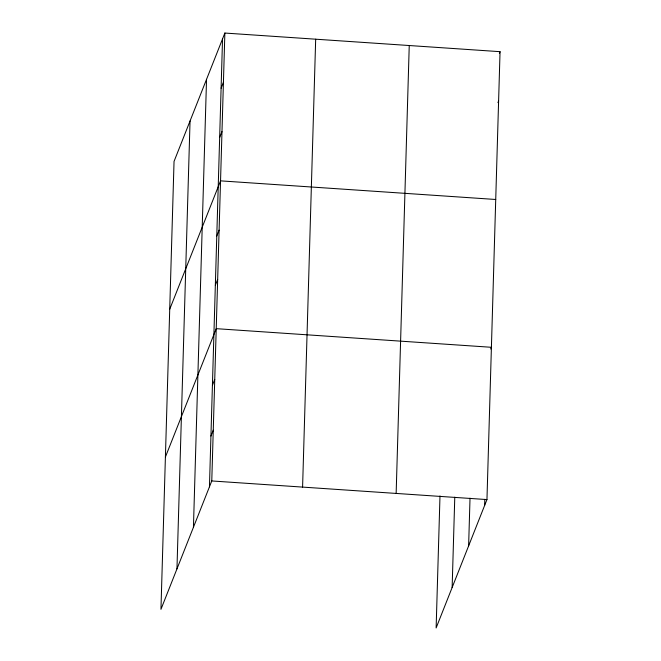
<?xml version="1.0" encoding="UTF-8"?>
<svg xmlns="http://www.w3.org/2000/svg" width="661" height="661" viewBox="0 0 661 661"><rect width="100%" height="100%" fill="white"/><g stroke="black" fill="none" stroke-linecap="round" stroke-linejoin="round"><path stroke-width="0.99" d="M176.958 568.906L190.046 121.004M193.442 527.255L206.538 79.353M209.446 486.835L222.542 38.933M224.864 33.05L174.041 161.424L160.954 609.326L211.776 480.952L224.864 33.05L500.047 51.674L486.959 499.576L436.128 627.95L439.986 495.965M302.589 487.099L315.677 39.197M396.146 493.428L409.242 45.526M452.141 587.53L454.776 497.171M468.624 545.879L470.021 498.163M484.629 505.45L484.81 499.361M221.105 88.202L223.426 82.319M219.659 137.471L221.989 131.589M169.72 309.232L220.551 180.858L495.733 199.482M216.783 236.01L219.105 230.127M215.337 285.279L217.667 279.396M165.399 457.04L216.23 328.666L491.412 347.289L490.743 348.967M212.421 385.305L214.742 379.431M210.933 436.07L213.263 430.187M499.385 53.351L500.047 51.674M497.948 102.62L498.609 100.943M211.776 480.952L486.959 499.576"/></g></svg>
